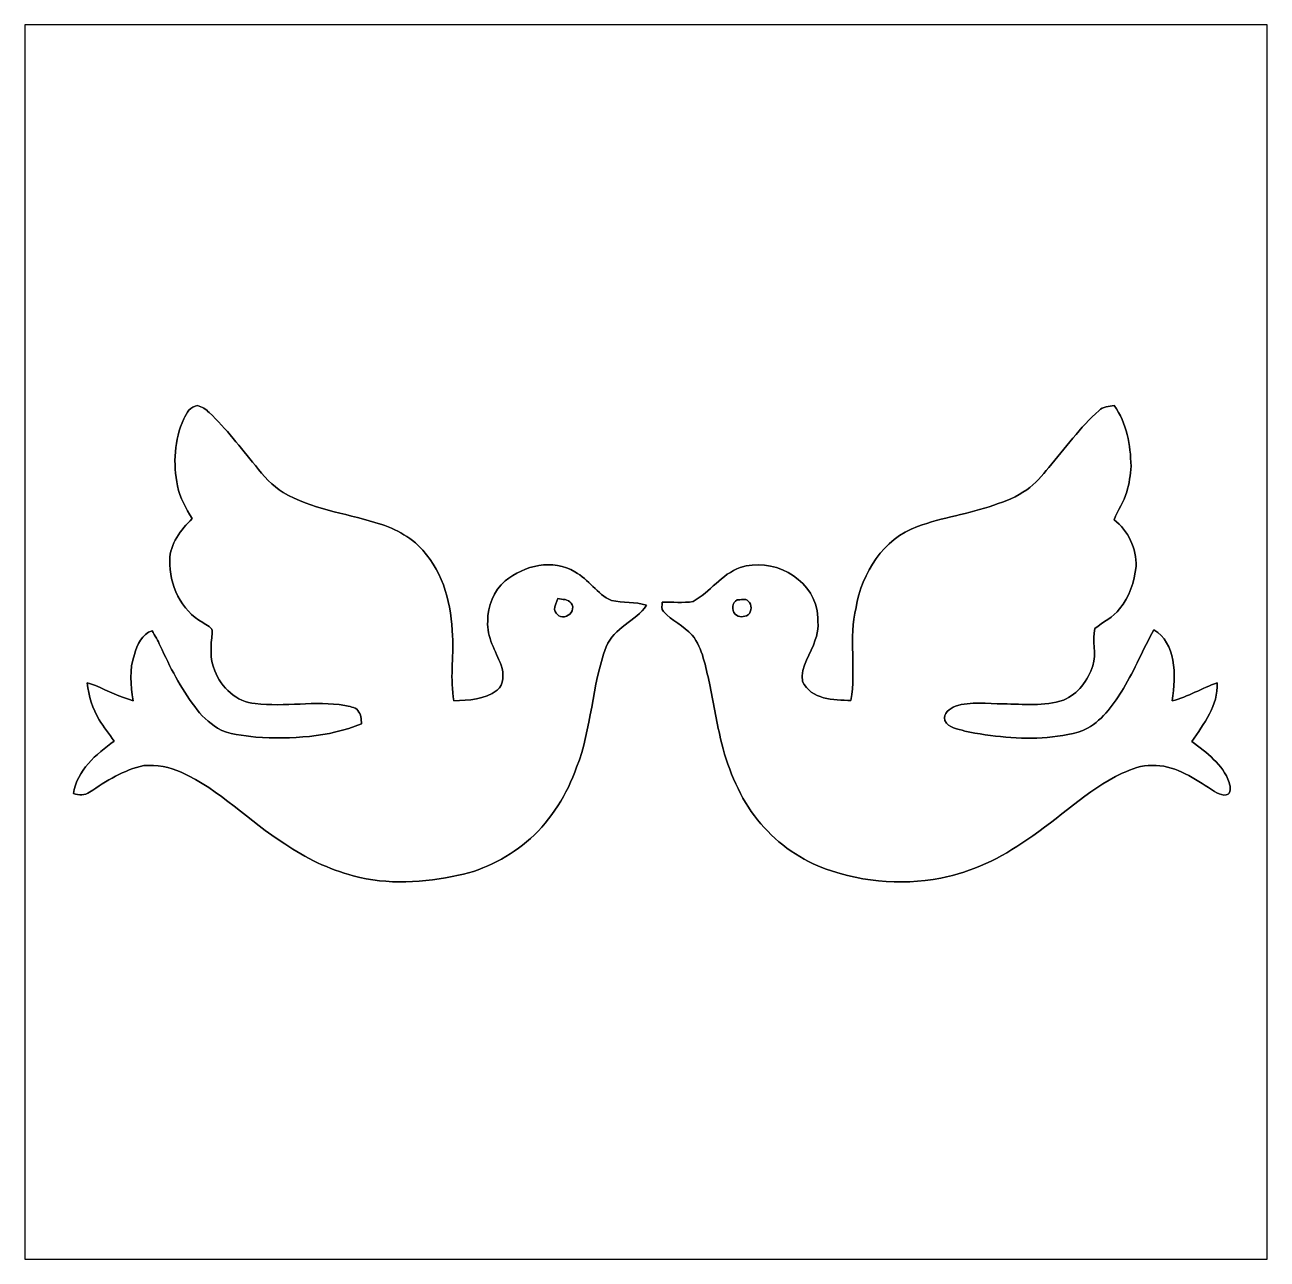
# Model space of a CAD drawing. Header units: centimetres. Extents: x -16.8 to 16.8, y -16.7 to 16.7.
import ezdxf

# ---------------------------------------------------------------- set-up
doc = ezdxf.new("R2010")
doc.units = ezdxf.units.CM
doc.header["$MEASUREMENT"] = 0
doc.layers.add('Layer 1', color=7, linetype='Continuous')

msp = doc.modelspace()

# ---------------------------------------------------------------- linework, layer by layer
at = {"layer": 'Layer 1', "color": 7}
for points, knots in [([(-16.77458, 16.66875), (-16.77458, 16.66875), (16.77458, 16.66875), (16.77458, 16.66875), (16.77458, 16.66875), (16.77458, 16.66875), (16.77458, -16.66875), (16.77458, -16.66875), (16.77458, -16.66875), (16.77458, -16.66875), (-16.77458, -16.66875), (-16.77458, -16.66875), (-16.77458, -16.66875), (-16.77458, -16.66875), (-16.77458, 16.66875), (-16.77458, 16.66875), (-16.77458, 16.66875), (-16.77458, 16.66875), (-16.77458, 16.66875), (-16.77458, 16.66875)], [0, 0, 0, 0, 0.16666667, 0.16666667, 0.16666667, 0.16666667, 0.33333333, 0.33333333, 0.33333333, 0.33333333, 0.5, 0.5, 0.5, 0.5, 0.66666667, 0.66666667, 0.66666667, 0.66666667, 1, 1, 1, 1]), ([(-12.1091, 6.38351), (-12.30524, 6.37469), (-12.41037, 6.18208), (-12.4841, 6.02509), (-12.4841, 6.02509), (-12.73563, 5.46241), (-12.77655, 4.81436), (-12.65202, 4.21464), (-12.65202, 4.21464), (-12.58993, 3.89326), (-12.42483, 3.60715), (-12.25338, 3.33304), (-12.25338, 3.33304), (-12.55889, 3.02895), (-12.86404, 2.65853), (-12.85804, 2.2038), (-12.85804, 2.2038), (-12.87851, 1.55046), (-12.5543, 0.85055), (-11.96834, 0.52564), (-11.96834, 0.52564), (-11.87909, 0.44979), (-11.684, 0.3997), (-11.71434, 0.24448), (-11.71434, 0.24448), (-11.74926, -0.0956), (-11.78913, -0.45226), (-11.64555, -0.77435), (-11.64555, -0.77435), (-11.47304, -1.23331), (-11.0557, -1.61925), (-10.55546, -1.66546), (-10.55546, -1.66546), (-9.75007, -1.75507), (-8.93621, -1.58609), (-8.13329, -1.71097), (-8.13329, -1.71097), (-8.02005, -1.75683), (-7.85495, -1.73849), (-7.78016, -1.8542), (-7.78016, -1.8542), (-7.69479, -1.95227), (-7.69091, -2.08774), (-7.68209, -2.21051), (-7.68209, -2.21051), (-8.58167, -2.57775), (-9.57827, -2.62396), (-10.53606, -2.56963), (-10.53606, -2.56963), (-10.88461, -2.51954), (-11.2582, -2.50119), (-11.57323, -2.32833), (-11.57323, -2.32833), (-11.80641, -2.16817), (-12.02902, -1.98226), (-12.18671, -1.74484), (-12.18671, -1.74484), (-12.56912, -1.24072), (-12.85699, -0.67451), (-13.1191, -0.10089), (-13.1191, -0.10089), (-13.1826, 0.03916), (-13.26056, 0.1718), (-13.33676, 0.3048), (-13.33676, 0.3048), (-13.60981, 0.21167), (-13.75198, -0.07126), (-13.81619, -0.33373), (-13.81619, -0.33373), (-13.95589, -0.7366), (-13.91814, -1.17193), (-13.84759, -1.58538), (-13.84759, -1.58538), (-14.19966, -1.48519), (-14.53233, -1.32962), (-14.86288, -1.17546), (-14.86288, -1.17546), (-14.93555, -1.14194), (-15.01352, -1.12395), (-15.09113, -1.10596), (-15.09113, -1.10596), (-15.05656, -1.45803), (-14.94331, -1.79846), (-14.76834, -2.10467), (-14.76834, -2.10467), (-14.64239, -2.30223), (-14.49705, -2.48673), (-14.36229, -2.67794), (-14.36229, -2.67794), (-14.84383, -3.02648), (-15.373, -3.46886), (-15.46013, -4.09575), (-15.46013, -4.09575), (-15.3162, -4.13491), (-15.15498, -4.14867), (-15.02692, -4.05659), (-15.02692, -4.05659), (-14.57254, -3.75708), (-14.10194, -3.44876), (-13.56007, -3.33869), (-13.56007, -3.33869), (-13.21647, -3.31399), (-12.86263, -3.36726), (-12.55183, -3.52002), (-12.55183, -3.52002), (-11.50303, -3.98357), (-10.71915, -4.85246), (-9.75431, -5.45042), (-9.75431, -5.45042), (-9.19374, -5.84271), (-8.56544, -6.13622), (-7.90469, -6.31331), (-7.90469, -6.31331), (-6.97724, -6.56908), (-5.99228, -6.49605), (-5.0606, -6.29955), (-5.0606, -6.29955), (-4.33846, -6.1528), (-3.67559, -5.78838), (-3.11961, -5.31107), (-3.11961, -5.31107), (-2.54847, -4.78719), (-2.13219, -4.10986), (-1.87254, -3.38243), (-1.87254, -3.38243), (-1.46226, -2.33539), (-1.46756, -1.17898), (-1.07456, -0.12806), (-1.07456, -0.12806), (-0.86819, 0.39088), (-0.28222, 0.55704), (0.01729, 0.9966), (0.01729, 0.9966), (-0.29104, 1.08973), (-0.62195, 1.05093), (-0.9338, 1.12148), (-0.9338, 1.12148), (-1.32151, 1.29505), (-1.54764, 1.69263), (-1.91841, 1.89336), (-1.91841, 1.89336), (-2.51001, 2.25425), (-3.29248, 2.07504), (-3.79942, 1.64818), (-3.79942, 1.64818), (-4.11339, 1.3843), (-4.28308, 0.97049), (-4.27496, 0.56233), (-4.27496, 0.56233), (-4.30354, 0.13159), (-4.064, -0.24553), (-3.90984, -0.63006), (-3.90984, -0.63006), (-3.83963, -0.85019), (-3.82235, -1.14864), (-4.02308, -1.30351), (-4.02308, -1.30351), (-4.35363, -1.55681), (-4.78896, -1.57339), (-5.18724, -1.58574), (-5.18724, -1.58574), (-5.30119, -1.0093), (-5.18724, -0.41875), (-5.22429, 0.16334), (-5.22429, 0.16334), (-5.24545, 0.98813), (-5.46241, 1.84997), (-6.02544, 2.47721), (-6.02544, 2.47721), (-6.36376, 2.85891), (-6.83366, 3.09598), (-7.31943, 3.23003), (-7.31943, 3.23003), (-8.14776, 3.48439), (-9.0364, 3.59163), (-9.79593, 4.03472), (-9.79593, 4.03472), (-10.0965, 4.22028), (-10.33004, 4.49051), (-10.54735, 4.76391), (-10.54735, 4.76391), (-10.95304, 5.25039), (-11.33228, 5.76227), (-11.79407, 6.19831), (-11.79407, 6.19831), (-11.88403, 6.28156), (-11.98774, 6.35741), (-12.1091, 6.38351), (-12.1091, 6.38351), (-12.1091, 6.38351), (-12.1091, 6.38351), (-12.1091, 6.38351)], [0, 0, 0, 0, 0.02040816, 0.02040816, 0.02040816, 0.02040816, 0.04081633, 0.04081633, 0.04081633, 0.04081633, 0.06122449, 0.06122449, 0.06122449, 0.06122449, 0.08163265, 0.08163265, 0.08163265, 0.08163265, 0.10204082, 0.10204082, 0.10204082, 0.10204082, 0.12244898, 0.12244898, 0.12244898, 0.12244898, 0.14285714, 0.14285714, 0.14285714, 0.14285714, 0.16326531, 0.16326531, 0.16326531, 0.16326531, 0.18367347, 0.18367347, 0.18367347, 0.18367347, 0.20408163, 0.20408163, 0.20408163, 0.20408163, 0.2244898, 0.2244898, 0.2244898, 0.2244898, 0.24489796, 0.24489796, 0.24489796, 0.24489796, 0.26530612, 0.26530612, 0.26530612, 0.26530612, 0.28571429, 0.28571429, 0.28571429, 0.28571429, 0.30612245, 0.30612245, 0.30612245, 0.30612245, 0.32653061, 0.32653061, 0.32653061, 0.32653061, 0.34693878, 0.34693878, 0.34693878, 0.34693878, 0.36734694, 0.36734694, 0.36734694, 0.36734694, 0.3877551, 0.3877551, 0.3877551, 0.3877551, 0.40816327, 0.40816327, 0.40816327, 0.40816327, 0.42857143, 0.42857143, 0.42857143, 0.42857143, 0.44897959, 0.44897959, 0.44897959, 0.44897959, 0.46938776, 0.46938776, 0.46938776, 0.46938776, 0.48979592, 0.48979592, 0.48979592, 0.48979592, 0.51020408, 0.51020408, 0.51020408, 0.51020408, 0.53061224, 0.53061224, 0.53061224, 0.53061224, 0.55102041, 0.55102041, 0.55102041, 0.55102041, 0.57142857, 0.57142857, 0.57142857, 0.57142857, 0.59183673, 0.59183673, 0.59183673, 0.59183673, 0.6122449, 0.6122449, 0.6122449, 0.6122449, 0.63265306, 0.63265306, 0.63265306, 0.63265306, 0.65306122, 0.65306122, 0.65306122, 0.65306122, 0.67346939, 0.67346939, 0.67346939, 0.67346939, 0.69387755, 0.69387755, 0.69387755, 0.69387755, 0.71428571, 0.71428571, 0.71428571, 0.71428571, 0.73469388, 0.73469388, 0.73469388, 0.73469388, 0.75510204, 0.75510204, 0.75510204, 0.75510204, 0.7755102, 0.7755102, 0.7755102, 0.7755102, 0.79591837, 0.79591837, 0.79591837, 0.79591837, 0.81632653, 0.81632653, 0.81632653, 0.81632653, 0.83673469, 0.83673469, 0.83673469, 0.83673469, 0.85714286, 0.85714286, 0.85714286, 0.85714286, 0.87755102, 0.87755102, 0.87755102, 0.87755102, 0.89795918, 0.89795918, 0.89795918, 0.89795918, 0.91836735, 0.91836735, 0.91836735, 0.91836735, 0.93877551, 0.93877551, 0.93877551, 0.93877551, 0.95918367, 0.95918367, 0.95918367, 0.95918367, 1, 1, 1, 1]), ([(12.23398, 6.25299), (11.71646, 5.80178), (11.32769, 5.22958), (10.8779, 4.71558), (10.8779, 4.71558), (10.68952, 4.50532), (10.52442, 4.26649), (10.28171, 4.11339), (10.28171, 4.11339), (10.01571, 3.91619), (9.70386, 3.79871), (9.392, 3.69782), (9.392, 3.69782), (8.71749, 3.45863), (8.00065, 3.36691), (7.32931, 3.11644), (7.32931, 3.11644), (6.40256, 2.79718), (5.83389, 1.85984), (5.67126, 0.93028), (5.67126, 0.93028), (5.47123, 0.10548), (5.67831, -0.74789), (5.53579, -1.57798), (5.53579, -1.57798), (5.06871, -1.57586), (4.4577, -1.55504), (4.22769, -1.06504), (4.22769, -1.06504), (4.1589, -0.65546), (4.46193, -0.32068), (4.56636, 0.05468), (4.56636, 0.05468), (4.67678, 0.30621), (4.64785, 0.58949), (4.62139, 0.85407), (4.62139, 0.85407), (4.45382, 1.75472), (3.38667, 2.29729), (2.54423, 2.00907), (2.54423, 2.00907), (2.03482, 1.83515), (1.73673, 1.34267), (1.27317, 1.09502), (1.27317, 1.09502), (1.00048, 1.04387), (0.71614, 1.08726), (0.44062, 1.07597), (0.44062, 1.07597), (0.43497, 0.99272), (0.39476, 0.88865), (0.46849, 0.82409), (0.46849, 0.82409), (0.69956, 0.57961), (1.016, 0.43392), (1.24601, 0.18838), (1.24601, 0.18838), (1.53599, -0.18521), (1.60584, -0.66358), (1.7145, -1.11054), (1.7145, -1.11054), (1.81681, -1.61078), (1.90324, -2.1142), (2.01119, -2.61303), (2.01119, -2.61303), (2.19287, -3.35386), (2.47297, -4.0767), (2.92594, -4.69618), (2.92594, -4.69618), (3.37114, -5.28249), (3.96381, -5.75522), (4.6415, -6.0452), (4.6415, -6.0452), (5.68431, -6.47912), (6.85236, -6.58319), (7.96149, -6.37999), (7.96149, -6.37999), (8.80004, -6.21171), (9.58779, -5.83706), (10.28277, -5.34353), (10.28277, -5.34353), (11.16295, -4.77379), (11.90096, -3.99415), (12.85875, -3.54471), (12.85875, -3.54471), (13.11522, -3.435), (13.38545, -3.32281), (13.67014, -3.33375), (13.67014, -3.33375), (14.23635, -3.31329), (14.73271, -3.63608), (15.18814, -3.93065), (15.18814, -3.93065), (15.3356, -4.01355), (15.48694, -4.1529), (15.66933, -4.13209), (15.66933, -4.13209), (15.82173, -4.10316), (15.77728, -3.90666), (15.75223, -3.79271), (15.75223, -3.79271), (15.57443, -3.30447), (15.14016, -2.98697), (14.74117, -2.68852), (14.74117, -2.68852), (15.06326, -2.20874), (15.45096, -1.71379), (15.42803, -1.10067), (15.42803, -1.10067), (15.01457, -1.24389), (14.63922, -1.48343), (14.21024, -1.58785), (14.21024, -1.58785), (14.26069, -1.22449), (14.29879, -0.84984), (14.22576, -0.48719), (14.22576, -0.48719), (14.15944, -0.17251), (14.02045, 0.17357), (13.71671, 0.32526), (13.71671, 0.32526), (13.42002, -0.18874), (13.20659, -0.74648), (12.89367, -1.25166), (12.89367, -1.25166), (12.6425, -1.66476), (12.35569, -2.08209), (11.92742, -2.32869), (11.92742, -2.32869), (11.59051, -2.49802), (11.20528, -2.53118), (10.83698, -2.58233), (10.83698, -2.58233), (10.0905, -2.63137), (9.34014, -2.55588), (8.60884, -2.40559), (8.60884, -2.40559), (8.4261, -2.34209), (8.15763, -2.32763), (8.07191, -2.12196), (8.07191, -2.12196), (8.01511, -1.92334), (8.20632, -1.79846), (8.3566, -1.73002), (8.3566, -1.73002), (8.77605, -1.60373), (9.21808, -1.66582), (9.64812, -1.67146), (9.64812, -1.67146), (10.18893, -1.6764), (10.74949, -1.74907), (11.27337, -1.57127), (11.27337, -1.57127), (11.66319, -1.40582), (11.93941, -1.03611), (12.06535, -0.63959), (12.06535, -0.63959), (12.16977, -0.3108), (12.04524, 0.03916), (12.12356, 0.36583), (12.12356, 0.36583), (12.34158, 0.54539), (12.62133, 0.65828), (12.78749, 0.89994), (12.78749, 0.89994), (13.05736, 1.21779), (13.18824, 1.63089), (13.23375, 2.03941), (13.23375, 2.03941), (13.24892, 2.52377), (13.0235, 3.00531), (12.64038, 3.30165), (12.64038, 3.30165), (12.73281, 3.562), (12.91167, 3.78389), (12.98575, 4.05165), (12.98575, 4.05165), (13.04255, 4.27955), (13.08841, 4.51167), (13.09829, 4.74627), (13.09829, 4.74627), (13.08382, 5.31742), (12.98646, 5.91185), (12.6432, 6.38422), (12.6432, 6.38422), (12.50209, 6.35529), (12.33911, 6.36658), (12.23398, 6.25299)], [0, 0, 0, 0, 0.02083333, 0.02083333, 0.02083333, 0.02083333, 0.04166667, 0.04166667, 0.04166667, 0.04166667, 0.0625, 0.0625, 0.0625, 0.0625, 0.08333333, 0.08333333, 0.08333333, 0.08333333, 0.10416667, 0.10416667, 0.10416667, 0.10416667, 0.125, 0.125, 0.125, 0.125, 0.14583333, 0.14583333, 0.14583333, 0.14583333, 0.16666667, 0.16666667, 0.16666667, 0.16666667, 0.1875, 0.1875, 0.1875, 0.1875, 0.20833333, 0.20833333, 0.20833333, 0.20833333, 0.22916667, 0.22916667, 0.22916667, 0.22916667, 0.25, 0.25, 0.25, 0.25, 0.27083333, 0.27083333, 0.27083333, 0.27083333, 0.29166667, 0.29166667, 0.29166667, 0.29166667, 0.3125, 0.3125, 0.3125, 0.3125, 0.33333333, 0.33333333, 0.33333333, 0.33333333, 0.35416667, 0.35416667, 0.35416667, 0.35416667, 0.375, 0.375, 0.375, 0.375, 0.39583333, 0.39583333, 0.39583333, 0.39583333, 0.41666667, 0.41666667, 0.41666667, 0.41666667, 0.4375, 0.4375, 0.4375, 0.4375, 0.45833333, 0.45833333, 0.45833333, 0.45833333, 0.47916667, 0.47916667, 0.47916667, 0.47916667, 0.5, 0.5, 0.5, 0.5, 0.52083333, 0.52083333, 0.52083333, 0.52083333, 0.54166667, 0.54166667, 0.54166667, 0.54166667, 0.5625, 0.5625, 0.5625, 0.5625, 0.58333333, 0.58333333, 0.58333333, 0.58333333, 0.60416667, 0.60416667, 0.60416667, 0.60416667, 0.625, 0.625, 0.625, 0.625, 0.64583333, 0.64583333, 0.64583333, 0.64583333, 0.66666667, 0.66666667, 0.66666667, 0.66666667, 0.6875, 0.6875, 0.6875, 0.6875, 0.70833333, 0.70833333, 0.70833333, 0.70833333, 0.72916667, 0.72916667, 0.72916667, 0.72916667, 0.75, 0.75, 0.75, 0.75, 0.77083333, 0.77083333, 0.77083333, 0.77083333, 0.79166667, 0.79166667, 0.79166667, 0.79166667, 0.8125, 0.8125, 0.8125, 0.8125, 0.83333333, 0.83333333, 0.83333333, 0.83333333, 0.85416667, 0.85416667, 0.85416667, 0.85416667, 0.875, 0.875, 0.875, 0.875, 0.89583333, 0.89583333, 0.89583333, 0.89583333, 0.91666667, 0.91666667, 0.91666667, 0.91666667, 0.9375, 0.9375, 0.9375, 0.9375, 0.95833333, 0.95833333, 0.95833333, 0.95833333, 1, 1, 1, 1]), ([(-2.37878, 1.17687), (-2.26589, 1.14265), (-2.09762, 1.16487), (-2.0193, 1.05057), (-2.0193, 1.05057), (-1.92299, 0.92992), (-2.00872, 0.73907), (-2.14771, 0.6985), (-2.14771, 0.6985), (-2.29447, 0.62865), (-2.43558, 0.74189), (-2.47156, 0.87489), (-2.47156, 0.87489), (-2.47403, 0.98249), (-2.41335, 1.07844), (-2.37878, 1.17687)], [0, 0, 0, 0, 0.2, 0.2, 0.2, 0.2, 0.4, 0.4, 0.4, 0.4, 0.6, 0.6, 0.6, 0.6, 1, 1, 1, 1]), ([(2.46627, 1.13594), (2.54988, 1.12924), (2.69205, 1.18886), (2.76296, 1.10419), (2.76296, 1.10419), (2.86738, 1.00789), (2.85574, 0.82973), (2.75837, 0.73343), (2.75837, 0.73343), (2.65571, 0.66463), (2.49978, 0.66358), (2.40841, 0.75001), (2.40841, 0.75001), (2.30646, 0.86219), (2.31599, 1.0728), (2.46627, 1.13594)], [0, 0, 0, 0, 0.2, 0.2, 0.2, 0.2, 0.4, 0.4, 0.4, 0.4, 0.6, 0.6, 0.6, 0.6, 1, 1, 1, 1])]:
    msp.add_open_spline(points, degree=3, knots=knots, dxfattribs=at)
at = {"layer": 'Layer 1', "color": 250}
for points, knots in [([(-12.1091, 6.38351), (-11.98774, 6.35741), (-11.88403, 6.28156), (-11.79407, 6.19831), (-11.79407, 6.19831), (-11.33228, 5.76227), (-10.95304, 5.25039), (-10.54735, 4.76391), (-10.54735, 4.76391), (-10.33004, 4.49051), (-10.0965, 4.22028), (-9.79593, 4.03472), (-9.79593, 4.03472), (-9.0364, 3.59163), (-8.14776, 3.48439), (-7.31943, 3.23003), (-7.31943, 3.23003), (-6.83366, 3.09598), (-6.36376, 2.85891), (-6.02544, 2.47721), (-6.02544, 2.47721), (-5.46241, 1.84997), (-5.24545, 0.98813), (-5.22429, 0.16334), (-5.22429, 0.16334), (-5.18724, -0.41875), (-5.30119, -1.0093), (-5.18724, -1.58574), (-5.18724, -1.58574), (-4.78896, -1.57339), (-4.35363, -1.55681), (-4.02308, -1.30351), (-4.02308, -1.30351), (-3.82235, -1.14864), (-3.83963, -0.85019), (-3.90984, -0.63006), (-3.90984, -0.63006), (-4.064, -0.24553), (-4.30354, 0.13159), (-4.27496, 0.56233), (-4.27496, 0.56233), (-4.28308, 0.97049), (-4.11339, 1.3843), (-3.79942, 1.64818), (-3.79942, 1.64818), (-3.29248, 2.07504), (-2.51001, 2.25425), (-1.91841, 1.89336), (-1.91841, 1.89336), (-1.54764, 1.69263), (-1.32151, 1.29505), (-0.9338, 1.12148), (-0.9338, 1.12148), (-0.62195, 1.05093), (-0.29104, 1.08973), (0.01729, 0.9966), (0.01729, 0.9966), (-0.28222, 0.55704), (-0.86819, 0.39088), (-1.07456, -0.12806), (-1.07456, -0.12806), (-1.46756, -1.17898), (-1.46226, -2.33539), (-1.87254, -3.38243), (-1.87254, -3.38243), (-2.13219, -4.10986), (-2.54847, -4.78719), (-3.11961, -5.31107), (-3.11961, -5.31107), (-3.67559, -5.78838), (-4.33846, -6.1528), (-5.0606, -6.29955), (-5.0606, -6.29955), (-5.99228, -6.49605), (-6.97724, -6.56908), (-7.90469, -6.31331), (-7.90469, -6.31331), (-8.56544, -6.13622), (-9.19374, -5.84271), (-9.75431, -5.45042), (-9.75431, -5.45042), (-10.71915, -4.85246), (-11.50303, -3.98357), (-12.55183, -3.52002), (-12.55183, -3.52002), (-12.86263, -3.36726), (-13.21647, -3.31399), (-13.56007, -3.33869), (-13.56007, -3.33869), (-14.10194, -3.44876), (-14.57254, -3.75708), (-15.02692, -4.05659), (-15.02692, -4.05659), (-15.15498, -4.14867), (-15.3162, -4.13491), (-15.46013, -4.09575), (-15.46013, -4.09575), (-15.373, -3.46886), (-14.84383, -3.02648), (-14.36229, -2.67794), (-14.36229, -2.67794), (-14.49705, -2.48673), (-14.64239, -2.30223), (-14.76834, -2.10467), (-14.76834, -2.10467), (-14.94331, -1.79846), (-15.05656, -1.45803), (-15.09113, -1.10596), (-15.09113, -1.10596), (-15.01352, -1.12395), (-14.93555, -1.14194), (-14.86288, -1.17546), (-14.86288, -1.17546), (-14.53233, -1.32962), (-14.19966, -1.48519), (-13.84759, -1.58538), (-13.84759, -1.58538), (-13.91814, -1.17193), (-13.95589, -0.7366), (-13.81619, -0.33373), (-13.81619, -0.33373), (-13.75198, -0.07126), (-13.60981, 0.21167), (-13.33676, 0.3048), (-13.33676, 0.3048), (-13.26056, 0.1718), (-13.1826, 0.03916), (-13.1191, -0.10089), (-13.1191, -0.10089), (-12.85699, -0.67451), (-12.56912, -1.24072), (-12.18671, -1.74484), (-12.18671, -1.74484), (-12.02902, -1.98226), (-11.80641, -2.16817), (-11.57323, -2.32833), (-11.57323, -2.32833), (-11.2582, -2.50119), (-10.88461, -2.51954), (-10.53606, -2.56963), (-10.53606, -2.56963), (-9.57827, -2.62396), (-8.58167, -2.57775), (-7.68209, -2.21051), (-7.68209, -2.21051), (-7.69091, -2.08774), (-7.69479, -1.95227), (-7.78016, -1.8542), (-7.78016, -1.8542), (-7.85495, -1.73849), (-8.02005, -1.75683), (-8.13329, -1.71097), (-8.13329, -1.71097), (-8.93621, -1.58609), (-9.75007, -1.75507), (-10.55546, -1.66546), (-10.55546, -1.66546), (-11.0557, -1.61925), (-11.47304, -1.23331), (-11.64555, -0.77435), (-11.64555, -0.77435), (-11.78913, -0.45226), (-11.74926, -0.0956), (-11.71434, 0.24448), (-11.71434, 0.24448), (-11.684, 0.3997), (-11.87909, 0.44979), (-11.96834, 0.52564), (-11.96834, 0.52564), (-12.5543, 0.85055), (-12.87851, 1.55046), (-12.85804, 2.2038), (-12.85804, 2.2038), (-12.86404, 2.65853), (-12.55889, 3.02895), (-12.25338, 3.33304), (-12.25338, 3.33304), (-12.42483, 3.60715), (-12.58993, 3.89326), (-12.65202, 4.21464), (-12.65202, 4.21464), (-12.77655, 4.81436), (-12.73563, 5.46241), (-12.4841, 6.02509), (-12.4841, 6.02509), (-12.41037, 6.18208), (-12.30524, 6.37469), (-12.1091, 6.38351), (-12.1091, 6.38351), (-12.1091, 6.38351), (-12.1091, 6.38351), (-12.1091, 6.38351)], [0, 0, 0, 0, 0.02040816, 0.02040816, 0.02040816, 0.02040816, 0.04081633, 0.04081633, 0.04081633, 0.04081633, 0.06122449, 0.06122449, 0.06122449, 0.06122449, 0.08163265, 0.08163265, 0.08163265, 0.08163265, 0.10204082, 0.10204082, 0.10204082, 0.10204082, 0.12244898, 0.12244898, 0.12244898, 0.12244898, 0.14285714, 0.14285714, 0.14285714, 0.14285714, 0.16326531, 0.16326531, 0.16326531, 0.16326531, 0.18367347, 0.18367347, 0.18367347, 0.18367347, 0.20408163, 0.20408163, 0.20408163, 0.20408163, 0.2244898, 0.2244898, 0.2244898, 0.2244898, 0.24489796, 0.24489796, 0.24489796, 0.24489796, 0.26530612, 0.26530612, 0.26530612, 0.26530612, 0.28571429, 0.28571429, 0.28571429, 0.28571429, 0.30612245, 0.30612245, 0.30612245, 0.30612245, 0.32653061, 0.32653061, 0.32653061, 0.32653061, 0.34693878, 0.34693878, 0.34693878, 0.34693878, 0.36734694, 0.36734694, 0.36734694, 0.36734694, 0.3877551, 0.3877551, 0.3877551, 0.3877551, 0.40816327, 0.40816327, 0.40816327, 0.40816327, 0.42857143, 0.42857143, 0.42857143, 0.42857143, 0.44897959, 0.44897959, 0.44897959, 0.44897959, 0.46938776, 0.46938776, 0.46938776, 0.46938776, 0.48979592, 0.48979592, 0.48979592, 0.48979592, 0.51020408, 0.51020408, 0.51020408, 0.51020408, 0.53061224, 0.53061224, 0.53061224, 0.53061224, 0.55102041, 0.55102041, 0.55102041, 0.55102041, 0.57142857, 0.57142857, 0.57142857, 0.57142857, 0.59183673, 0.59183673, 0.59183673, 0.59183673, 0.6122449, 0.6122449, 0.6122449, 0.6122449, 0.63265306, 0.63265306, 0.63265306, 0.63265306, 0.65306122, 0.65306122, 0.65306122, 0.65306122, 0.67346939, 0.67346939, 0.67346939, 0.67346939, 0.69387755, 0.69387755, 0.69387755, 0.69387755, 0.71428571, 0.71428571, 0.71428571, 0.71428571, 0.73469388, 0.73469388, 0.73469388, 0.73469388, 0.75510204, 0.75510204, 0.75510204, 0.75510204, 0.7755102, 0.7755102, 0.7755102, 0.7755102, 0.79591837, 0.79591837, 0.79591837, 0.79591837, 0.81632653, 0.81632653, 0.81632653, 0.81632653, 0.83673469, 0.83673469, 0.83673469, 0.83673469, 0.85714286, 0.85714286, 0.85714286, 0.85714286, 0.87755102, 0.87755102, 0.87755102, 0.87755102, 0.89795918, 0.89795918, 0.89795918, 0.89795918, 0.91836735, 0.91836735, 0.91836735, 0.91836735, 0.93877551, 0.93877551, 0.93877551, 0.93877551, 0.95918367, 0.95918367, 0.95918367, 0.95918367, 1, 1, 1, 1]), ([(12.23398, 6.25299), (12.33911, 6.36658), (12.50209, 6.35529), (12.6432, 6.38422), (12.6432, 6.38422), (12.98646, 5.91185), (13.08382, 5.31742), (13.09829, 4.74627), (13.09829, 4.74627), (13.08841, 4.51167), (13.04255, 4.27955), (12.98575, 4.05165), (12.98575, 4.05165), (12.91167, 3.78389), (12.73281, 3.562), (12.64038, 3.30165), (12.64038, 3.30165), (13.0235, 3.00531), (13.24892, 2.52377), (13.23375, 2.03941), (13.23375, 2.03941), (13.18824, 1.63089), (13.05736, 1.21779), (12.78749, 0.89994), (12.78749, 0.89994), (12.62133, 0.65828), (12.34158, 0.54539), (12.12356, 0.36583), (12.12356, 0.36583), (12.04524, 0.03916), (12.16977, -0.3108), (12.06535, -0.63959), (12.06535, -0.63959), (11.93941, -1.03611), (11.66319, -1.40582), (11.27337, -1.57127), (11.27337, -1.57127), (10.74949, -1.74907), (10.18893, -1.6764), (9.64812, -1.67146), (9.64812, -1.67146), (9.21808, -1.66582), (8.77605, -1.60373), (8.3566, -1.73002), (8.3566, -1.73002), (8.20632, -1.79846), (8.01511, -1.92334), (8.07191, -2.12196), (8.07191, -2.12196), (8.15763, -2.32763), (8.4261, -2.34209), (8.60884, -2.40559), (8.60884, -2.40559), (9.34014, -2.55588), (10.0905, -2.63137), (10.83698, -2.58233), (10.83698, -2.58233), (11.20528, -2.53118), (11.59051, -2.49802), (11.92742, -2.32869), (11.92742, -2.32869), (12.35569, -2.08209), (12.6425, -1.66476), (12.89367, -1.25166), (12.89367, -1.25166), (13.20659, -0.74648), (13.42002, -0.18874), (13.71671, 0.32526), (13.71671, 0.32526), (14.02045, 0.17357), (14.15944, -0.17251), (14.22576, -0.48719), (14.22576, -0.48719), (14.29879, -0.84984), (14.26069, -1.22449), (14.21024, -1.58785), (14.21024, -1.58785), (14.63922, -1.48343), (15.01457, -1.24389), (15.42803, -1.10067), (15.42803, -1.10067), (15.45096, -1.71379), (15.06326, -2.20874), (14.74117, -2.68852), (14.74117, -2.68852), (15.14016, -2.98697), (15.57443, -3.30447), (15.75223, -3.79271), (15.75223, -3.79271), (15.77728, -3.90666), (15.82173, -4.10316), (15.66933, -4.13209), (15.66933, -4.13209), (15.48694, -4.1529), (15.3356, -4.01355), (15.18814, -3.93065), (15.18814, -3.93065), (14.73271, -3.63608), (14.23635, -3.31329), (13.67014, -3.33375), (13.67014, -3.33375), (13.38545, -3.32281), (13.11522, -3.435), (12.85875, -3.54471), (12.85875, -3.54471), (11.90096, -3.99415), (11.16295, -4.77379), (10.28277, -5.34353), (10.28277, -5.34353), (9.58779, -5.83706), (8.80004, -6.21171), (7.96149, -6.37999), (7.96149, -6.37999), (6.85236, -6.58319), (5.68431, -6.47912), (4.6415, -6.0452), (4.6415, -6.0452), (3.96381, -5.75522), (3.37114, -5.28249), (2.92594, -4.69618), (2.92594, -4.69618), (2.47297, -4.0767), (2.19287, -3.35386), (2.01119, -2.61303), (2.01119, -2.61303), (1.90324, -2.1142), (1.81681, -1.61078), (1.7145, -1.11054), (1.7145, -1.11054), (1.60584, -0.66358), (1.53599, -0.18521), (1.24601, 0.18838), (1.24601, 0.18838), (1.016, 0.43392), (0.69956, 0.57961), (0.46849, 0.82409), (0.46849, 0.82409), (0.39476, 0.88865), (0.43497, 0.99272), (0.44062, 1.07597), (0.44062, 1.07597), (0.71614, 1.08726), (1.00048, 1.04387), (1.27317, 1.09502), (1.27317, 1.09502), (1.73673, 1.34267), (2.03482, 1.83515), (2.54423, 2.00907), (2.54423, 2.00907), (3.38667, 2.29729), (4.45382, 1.75472), (4.62139, 0.85407), (4.62139, 0.85407), (4.64785, 0.58949), (4.67678, 0.30621), (4.56636, 0.05468), (4.56636, 0.05468), (4.46193, -0.32068), (4.1589, -0.65546), (4.22769, -1.06504), (4.22769, -1.06504), (4.4577, -1.55504), (5.06871, -1.57586), (5.53579, -1.57798), (5.53579, -1.57798), (5.67831, -0.74789), (5.47123, 0.10548), (5.67126, 0.93028), (5.67126, 0.93028), (5.83389, 1.85984), (6.40256, 2.79718), (7.32931, 3.11644), (7.32931, 3.11644), (8.00065, 3.36691), (8.71749, 3.45863), (9.392, 3.69782), (9.392, 3.69782), (9.70386, 3.79871), (10.01571, 3.91619), (10.28171, 4.11339), (10.28171, 4.11339), (10.52442, 4.26649), (10.68952, 4.50532), (10.8779, 4.71558), (10.8779, 4.71558), (11.32769, 5.22958), (11.71646, 5.80178), (12.23398, 6.25299), (12.23398, 6.25299), (12.23398, 6.25299), (12.23398, 6.25299), (12.23398, 6.25299)], [0, 0, 0, 0, 0.02040816, 0.02040816, 0.02040816, 0.02040816, 0.04081633, 0.04081633, 0.04081633, 0.04081633, 0.06122449, 0.06122449, 0.06122449, 0.06122449, 0.08163265, 0.08163265, 0.08163265, 0.08163265, 0.10204082, 0.10204082, 0.10204082, 0.10204082, 0.12244898, 0.12244898, 0.12244898, 0.12244898, 0.14285714, 0.14285714, 0.14285714, 0.14285714, 0.16326531, 0.16326531, 0.16326531, 0.16326531, 0.18367347, 0.18367347, 0.18367347, 0.18367347, 0.20408163, 0.20408163, 0.20408163, 0.20408163, 0.2244898, 0.2244898, 0.2244898, 0.2244898, 0.24489796, 0.24489796, 0.24489796, 0.24489796, 0.26530612, 0.26530612, 0.26530612, 0.26530612, 0.28571429, 0.28571429, 0.28571429, 0.28571429, 0.30612245, 0.30612245, 0.30612245, 0.30612245, 0.32653061, 0.32653061, 0.32653061, 0.32653061, 0.34693878, 0.34693878, 0.34693878, 0.34693878, 0.36734694, 0.36734694, 0.36734694, 0.36734694, 0.3877551, 0.3877551, 0.3877551, 0.3877551, 0.40816327, 0.40816327, 0.40816327, 0.40816327, 0.42857143, 0.42857143, 0.42857143, 0.42857143, 0.44897959, 0.44897959, 0.44897959, 0.44897959, 0.46938776, 0.46938776, 0.46938776, 0.46938776, 0.48979592, 0.48979592, 0.48979592, 0.48979592, 0.51020408, 0.51020408, 0.51020408, 0.51020408, 0.53061224, 0.53061224, 0.53061224, 0.53061224, 0.55102041, 0.55102041, 0.55102041, 0.55102041, 0.57142857, 0.57142857, 0.57142857, 0.57142857, 0.59183673, 0.59183673, 0.59183673, 0.59183673, 0.6122449, 0.6122449, 0.6122449, 0.6122449, 0.63265306, 0.63265306, 0.63265306, 0.63265306, 0.65306122, 0.65306122, 0.65306122, 0.65306122, 0.67346939, 0.67346939, 0.67346939, 0.67346939, 0.69387755, 0.69387755, 0.69387755, 0.69387755, 0.71428571, 0.71428571, 0.71428571, 0.71428571, 0.73469388, 0.73469388, 0.73469388, 0.73469388, 0.75510204, 0.75510204, 0.75510204, 0.75510204, 0.7755102, 0.7755102, 0.7755102, 0.7755102, 0.79591837, 0.79591837, 0.79591837, 0.79591837, 0.81632653, 0.81632653, 0.81632653, 0.81632653, 0.83673469, 0.83673469, 0.83673469, 0.83673469, 0.85714286, 0.85714286, 0.85714286, 0.85714286, 0.87755102, 0.87755102, 0.87755102, 0.87755102, 0.89795918, 0.89795918, 0.89795918, 0.89795918, 0.91836735, 0.91836735, 0.91836735, 0.91836735, 0.93877551, 0.93877551, 0.93877551, 0.93877551, 0.95918367, 0.95918367, 0.95918367, 0.95918367, 1, 1, 1, 1]), ([(-2.37878, 1.17687), (-2.41335, 1.07844), (-2.47403, 0.98249), (-2.47156, 0.87489), (-2.47156, 0.87489), (-2.43558, 0.74189), (-2.29447, 0.62865), (-2.14771, 0.6985), (-2.14771, 0.6985), (-2.00872, 0.73907), (-1.92299, 0.92992), (-2.0193, 1.05057), (-2.0193, 1.05057), (-2.09762, 1.16487), (-2.26589, 1.14265), (-2.37878, 1.17687)], [0, 0, 0, 0, 0.2, 0.2, 0.2, 0.2, 0.4, 0.4, 0.4, 0.4, 0.6, 0.6, 0.6, 0.6, 1, 1, 1, 1]), ([(2.46627, 1.13594), (2.31599, 1.0728), (2.30646, 0.86219), (2.40841, 0.75001), (2.40841, 0.75001), (2.49978, 0.66358), (2.65571, 0.66463), (2.75837, 0.73343), (2.75837, 0.73343), (2.85574, 0.82973), (2.86738, 1.00789), (2.76296, 1.10419), (2.76296, 1.10419), (2.69205, 1.18886), (2.54988, 1.12924), (2.46627, 1.13594)], [0, 0, 0, 0, 0.2, 0.2, 0.2, 0.2, 0.4, 0.4, 0.4, 0.4, 0.6, 0.6, 0.6, 0.6, 1, 1, 1, 1])]:
    msp.add_open_spline(points, degree=3, knots=knots, dxfattribs=at)

doc.saveas('drawing.dxf')
